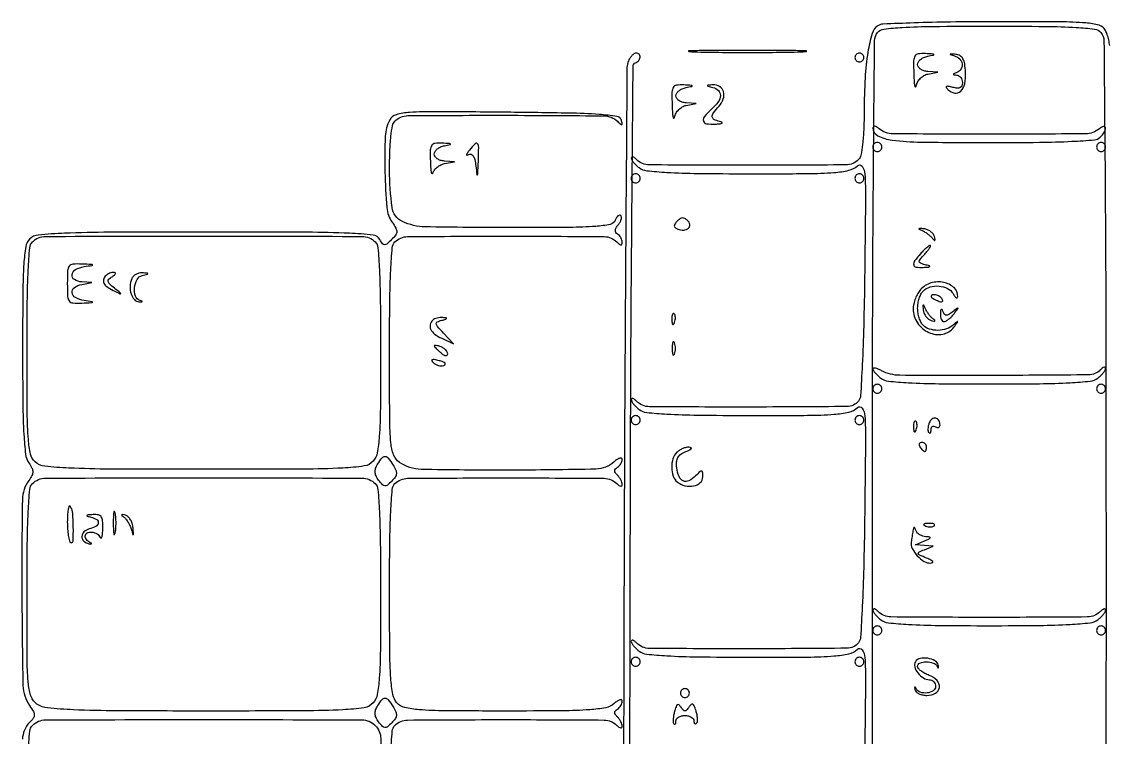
# Model space of a CAD drawing. Extents: x 0 to 512, y 0 to 435.
# Drawn here: x -0.2 to 242.8, y 275.1 to 435 of the extents above; entities that cross this region are included whole.
import ezdxf

# ---------------------------------------------------------------- set-up
doc = ezdxf.new("R2010")
doc.units = 0

msp = doc.modelspace()

# ---------------------------------------------------------------- linework, layer by layer
for points in [[(135.505382, 170.701454, 0.000292), (135.711211, 274.48707, -0.000415), (135.863624, 342.853041, -0.0013), (136.12379, 388.819831, -0.00011), (136.431386, 425.092012, -0.320423), (136.961211, 425.820404, 0.139854), (137.670356, 426.305198, 0.157906), (137.975377, 427.06885, 0.207066), (137.742682, 427.723384, 0.208145), (137.106989, 428, 0.149009), (136.706564, 427.877957, 0.051094), (136.235222, 427.485937, 0.045339), (135.773249, 426.919657, 0.038813), (135.393288, 426.25, 0.108193), (135.055062, 424.758282, 0.000066), (134.733893, 380.685713, 0.000832), (134.46419, 331.579161, 0.000507), (134.300995, 273.59498, -0.000224), (134.095238, 182.076971, -0.002503)], [(242.924578, 429.667761, 0.022994), (242.695915, 430.93565, 0.023271), (242.361943, 432.137952, 0.043506), (241.964816, 433.065741, 0.204398), (240.563766, 434.189839, 0.049306), (237.569343, 434.717376, 0.017682), (231.809692, 434.950724, 0.001441), (216.714816, 434.984687, 0.003324), (207.335762, 434.916399, 0.005099), (199.213012, 434.720387, 0.001912), (192.250385, 434.454643, 0.131441), (191.137991, 434.106445, 0.182318), (189.819795, 432.355725, 0.03115), (188.884011, 428.218255, 0.026502), (188.263977, 422.454384, 0.012403), (188.043551, 414.95, -0.009146), (187.949371, 410.829437, -0.018508), (187.696041, 407.594698, -0.019011), (187.324312, 405.187023, -0.149652), (186.8, 404.2, -0.196793), (183.962929, 403.011267, -0.002039), (162, 402.921686, -0.002039), (140.037071, 403.011267, -0.196793), (137.2, 404.2, 0.033322), (136.738359, 404.603894, 0.090374), (136.3525, 404.800821, 0.222394), (136.110257, 404.765195, 0.251912), (136, 404.560243, 0.136068), (136.113892, 404.14948, 0.034543), (136.514062, 403.576935, 0.032636), (137.080167, 402.962297, 0.027989), (137.75, 402.392046, 0.136129), (139.458704, 401.712121, 0.013057), (143.96473, 401.341777, 0.010921), (150.816587, 401.108376, 0.0027), (162.061439, 401.031803, 0.001897), (175.390162, 401.063571, 0.016538), (181.30465, 401.295827, 0.037876), (184.650273, 401.794754, 0.132383), (186.561439, 402.806767, -0.459808), (187.603829, 402.689806, -0.133989), (188.204351, 400.940618, -0.018411), (188.351078, 395.606015, -0.000913), (188.155456, 378.056767, -0.002981), (187.946446, 367.019924, -0.006105), (187.62537, 358.371167, -0.00274), (187.244337, 351.424605, -0.158284), (186.783011, 350.25, -0.22197), (184.21085, 349.021003, -0.001968), (162.107078, 348.91172, -0.002135), (140.105941, 348.983479, -0.196956), (137.2, 350.2, 0.033322), (136.738359, 350.603894, 0.090374), (136.3525, 350.800821, 0.222394), (136.110257, 350.765195, 0.251912), (136, 350.560243, 0.136068), (136.113892, 350.14948, 0.034543), (136.514062, 349.576935, 0.032636), (137.080167, 348.962297, 0.027989), (137.75, 348.392046, 0.136129), (139.458704, 347.712121, 0.013057), (143.96473, 347.341777, 0.010921), (150.816587, 347.108376, 0.0027), (162.061439, 347.031803, 0.001897), (175.390162, 347.063571, 0.016538), (181.30465, 347.295827, 0.037876), (184.650273, 347.794754, 0.132383), (186.561439, 348.806767, -0.459808), (187.603829, 348.689806, -0.133989), (188.204351, 346.940618, -0.018411), (188.351078, 341.606015, -0.000913), (188.155456, 324.056767, -0.002981), (187.946446, 313.019924, -0.006105), (187.62537, 304.371167, -0.00274), (187.244337, 297.424605, -0.158284), (186.783011, 296.25, -0.22197), (184.21085, 295.021003, -0.001968), (162.107078, 294.91172, -0.002135), (140.105941, 294.983479, -0.196956), (137.2, 296.2, 0.033322), (136.738359, 296.603894, 0.090374), (136.3525, 296.800821, 0.222394), (136.110257, 296.765195, 0.251912), (136, 296.560243, 0.136068), (136.113892, 296.14948, 0.034543), (136.514062, 295.576935, 0.032636), (137.080167, 294.962297, 0.027989), (137.75, 294.392046, 0.136129), (139.458704, 293.712121, 0.013057), (143.96473, 293.341777, 0.010921), (150.816587, 293.108376, 0.0027), (162.061439, 293.031803, 0.001897), (175.390162, 293.063571, 0.016538), (181.30465, 293.295827, 0.037876), (184.650273, 293.794754, 0.132383), (186.561439, 294.806767, -0.459808), (187.603829, 294.689806, -0.133989), (188.204351, 292.940618, -0.018411), (188.351078, 287.606015, -0.000913), (188.155456, 270.056767, -0.002981)], [(189.892942, 233.840465, 0.000412), (189.914326, 288.80864, -0.00037), (189.93605, 359.991197, -0.001711), (190.119996, 401.160107, -0.00039), (190.37634, 430.722993, -0.172499), (191.048667, 432.55864, -0.190092), (192.473648, 433.341501, -0.017243), (196.592112, 433.722242, -0.012275), (203.322776, 433.945466, -0.002151), (216, 434, -0.002151), (228.677224, 433.945466, -0.012275), (235.407888, 433.722242, -0.017243), (239.526352, 433.341501, -0.190092), (240.951333, 432.55864, -0.172499), (241.62366, 430.722993, -0.00039), (241.880004, 401.160107, -0.001711), (242.06395, 359.991197, -0.00037), (242.085674, 288.80864, 0.000412), (242.107058, 233.840465, 0.000647)], [(82.275814, 271.533461, -0.008061), (82.600204, 276.503642, -0.177866), (83.2, 277.8, -0.196793), (86.037071, 278.988733, -0.002039), (108, 279.078314, -0.002039), (129.962929, 278.988733, -0.196793), (132.8, 277.8, 0.039343), (133.265056, 277.40289, 0.116259), (133.65, 277.241667, 0.255088), (133.894442, 277.326591, 0.186338), (134, 277.6, 0.082873), (133.923095, 278.060808, 0.037385), (133.680655, 278.625595, 0.035686), (133.328893, 279.197345, 0.040649), (132.912868, 279.687132, -0.047458), (132.463023, 280.231562, -0.150038), (132.325735, 280.678773, -0.181024), (132.473233, 281.072821, -0.075363), (132.912868, 281.446149, 0.064741), (133.328726, 281.784421, 0.051867), (133.680655, 282.242609, 0.053427), (133.92003, 282.745084, 0.084659), (134, 283.214005, 0.290828), (133.833857, 283.475483, 0.185944), (133.462807, 283.501881, 0.078497), (132.874309, 283.215178, 0.031399), (132.171259, 282.654988, -0.138741), (130.332928, 281.744552, -0.029069), (126.733985, 281.28868, -0.014877), (120.563659, 281.053325, -0.002093), (107.826247, 281, -0.001824), (94.387594, 281.049033, -0.017056), (88.603082, 281.28868, -0.040504), (85.393981, 281.794975, -0.15057), (83.654988, 282.828741, -0.139599), (82.742537, 284.678964, -0.028537), (82.287914, 288.335592, -0.014622), (82.053031, 294.614276, -0.002037), (82, 307.628741, -0.002801), (82.061008, 318.517779, -0.0096), (82.27612, 325.590441, -0.00819), (82.601021, 330.50722, -0.177591), (83.2, 331.8, -0.196793), (86.037071, 332.988733, -0.002039), (108, 333.078314, -0.002039), (129.962929, 332.988733, -0.196793), (132.8, 331.8, 0.039343), (133.265056, 331.40289, 0.116259), (133.65, 331.241667, 0.255088), (133.894442, 331.326591, 0.186338), (134, 331.6, 0.082873), (133.923095, 332.060808, 0.037385), (133.680655, 332.625595, 0.035686), (133.328893, 333.197345, 0.040649), (132.912868, 333.687132, -0.047458), (132.463023, 334.231562, -0.150038), (132.325735, 334.678773, -0.181024), (132.473233, 335.072821, -0.075363), (132.912868, 335.446149, 0.064741), (133.328726, 335.784421, 0.051867), (133.680655, 336.242609, 0.053427), (133.92003, 336.745084, 0.084659), (134, 337.214005, 0.290828), (133.833857, 337.475483, 0.185944), (133.462807, 337.501881, 0.078497), (132.874309, 337.215178, 0.031399), (132.171259, 336.654988, -0.180474), (128.103693, 335.037607, -0.004827), (108.481077, 334.807945, -0.005483), (89.050226, 334.981203, -0.148868), (84.222506, 336.556704, -0.149943), (82.918706, 338.229312, -0.068876), (82.290648, 340.949473, -0.020971), (82.041744, 346.192046, -0.001376), (82, 361.356704, -0.002761), (82.060889, 372.38312, -0.009503), (82.275814, 379.533461, -0.008061), (82.600204, 384.503642, -0.177866), (83.2, 385.8, -0.196793), (86.037071, 386.988733, -0.002039), (108, 387.078314, -0.002039), (129.962929, 386.988733, -0.196793), (132.8, 385.8, 0.022804), (133.376797, 385.273546, 0.162677), (133.724138, 385.138158, 0.342479), (133.930726, 385.282785, 0.075167), (134, 385.740983, 0.079351), (133.922632, 386.225421, 0.053401), (133.691986, 386.737165, 0.052601), (133.352575, 387.197584, 0.069328), (132.951442, 387.530011, -0.113122), (132.567725, 387.908743, -0.160084), (132.450245, 388.370421, -0.113862), (132.621153, 388.932773, -0.042758), (133.093942, 389.613194, 0.044511), (133.504196, 390.208046, 0.060867), (133.753308, 390.80858, 0.076539), (133.81491, 391.324456, 0.190109), (133.666039, 391.667294, 0.231374), (133.379208, 391.76575, 0.141566), (133.04368, 391.621767, 0.085347), (132.702893, 391.228396, 0.044331), (132.41655, 390.643128, -0.256815), (131.313298, 389.710805, -0.032126), (128.096353, 389.275073, -0.015779), (122.250211, 389.047867, -0.001822), (109.115517, 389, -0.004306), (89.981742, 389.164776, -0.106785), (84.871113, 390.361326, -0.252741), (82.577628, 393.487602, -0.034469), (82, 401.856704, -0.008768), (82.074425, 406.100274, -0.018539), (82.311581, 409.381727, -0.019418), (82.672516, 411.801808, -0.150756), (83.2, 412.8, -0.196949), (86.099601, 414.013913, -0.002141), (108.021779, 414.085745, -0.002206), (129.904409, 413.967178, -0.188809), (132.925, 412.75, 0.010318), (133.644611, 412.098656, 0.254195), (133.898158, 412.042713, 0.399523), (134.002268, 412.220433, 0.016495), (133.792167, 413, 0.290335), (132.799401, 413.852314, 0.018832), (128.844871, 414.275587, 0.012769), (122.091102, 414.569102, 0.001816), (108.211491, 414.767078, 0.001322), (92.353678, 414.893716, 0.017406), (86.489222, 414.720852, 0.050518), (83.467792, 414.21704, 0.206154), (82.044324, 413.082819, 0.113264), (81.041983, 409.401455, 0.015734), (80.9719, 401.43642, 0.014761), (81.388086, 393.468643, 0.133104), (82.562769, 390.213847, -0.023162), (83.414109, 388.870004, -0.137442), (83.614026, 388.071112, -0.157443), (83.355612, 387.341253, -0.033209), (82.453593, 386.310736, -0.016293), (81.412655, 385.335514, -0.182886), (80.891016, 385.140085, -0.239879), (80.448879, 385.367003, -0.028897), (79.841134, 386.319395, 0.242228), (78.322262, 387.326035, 0.016682), (73.025592, 387.732701, 0.009832), (63.584452, 387.955572, 0.000985), (41.021738, 388, 0.001124), (19.427156, 387.951467, 0.00883), (9.3983, 387.729257, 0.013195), (3.510109, 387.338883, 0.174955), (1.571429, 386.428571, 0.157638), (0.709204, 384.742433, 0.024168), (0.283858, 380.949127, 0.013756), (0.05352, 374.522595, 0.002079), (0, 361.651078, 0.002495), (0.05953, 349.721015, 0.011378), (0.286617, 342.786418, 0.015625), (0.672025, 338.354282, 0.123884), (1.400087, 336.446109, -0.033417), (2.098099, 335.292668, -0.119918), (2.300173, 334.462235, -0.122712), (2.095962, 333.642687, -0.035757), (1.400087, 332.532473, 0.155833), (-0.05336, 328.17854, 0.004061), (-0.154796, 307.432678, 0.004195), (0.08574, 286.738826, 0.148835), (1.562769, 282.213847, -0.021834), (2.414415, 280.877384, -0.131676), (2.625538, 280.089606, -0.160639), (2.392404, 279.382685, -0.037088), (1.562769, 278.419912, 0.194858), (-0.020255, 274.680982, 0.003903)]]:
    msp.add_lwpolyline(points, format="xyb")
for points in [[(150.25, 428.253232, 0.004245), (155.598995, 428.154493, 0.002492), (162, 428.122592, 0.002492), (168.401005, 428.154493, 0.004245), (173.75, 428.253232, 0.027484), (175.151289, 428.368256, 0.921279), (175.145313, 428.476903, 0.005617), (170.42691, 428.551054, 0.00112), (162, 428.569935, 0.00112), (153.57309, 428.551054, 0.005617), (148.854687, 428.476903, 0.921279), (148.848711, 428.368256, 0.027484)], [(186, 427, 0.099038), (186.076342, 426.618362, 0.097945), (186.29375, 426.29375, 0.097945), (186.618362, 426.076342, 0.099038), (187, 426, 0.099038), (187.381638, 426.076342, 0.097945), (187.70625, 426.29375, 0.097945), (187.923658, 426.618362, 0.099038), (188, 427, 0.099038), (187.923658, 427.381638, 0.097945), (187.70625, 427.70625, 0.097945), (187.381638, 427.923658, 0.099038), (187, 428, 0.099038), (186.618362, 427.923658, 0.097945), (186.29375, 427.70625, 0.097945), (186.076342, 427.381638, 0.099038)], [(199.136182, 423.25, 0.008876), (199.215341, 421.545676, 0.037925), (199.357296, 420.538187, 0.4941), (199.526507, 420.459109, 0.228399), (199.697675, 420.688507, -0.079048), (200.023972, 421.583199, -0.069592), (200.622985, 422.377015, -0.069592), (201.416801, 422.976028, -0.079048), (202.311493, 423.302325), (204.5, 423.727636), (202.25, 423.863818, -0.06105), (201.389669, 424.022506, -0.076116), (200.660937, 424.380191, -0.091222), (200.171693, 424.874123, -0.1508), (200, 425.430449, -0.142551), (200.168558, 426.009654, -0.078312), (200.660937, 426.568006, -0.067395), (201.389611, 427.022023, -0.058152), (202.25, 427.294267, 0.00362), (203.568679, 427.558172, 0.574721), (203.607621, 427.674595, 0.200802), (203.401331, 427.775265, 0.002047), (201.75, 427.863818, 0.043627), (200.114954, 427.802117, 0.236898), (199.399807, 427.323143, 0.126774), (199.109762, 426.246859, 0.009924)], [(208.25, 427.369258, -0.127169), (209.404661, 426.677649, -0.162427), (209.947688, 425.570823, -0.179231), (209.694256, 424.440819, -0.154192), (208.75, 423.662281, 0.009076), (208.090194, 423.382013, 0.295955), (208, 423.242982, 0.382689), (208.096611, 423.135242, 0.011437), (208.75, 423.078947, -0.12513), (209.22695, 422.925094, -0.093906), (209.632812, 422.548305, -0.084174), (209.905951, 422.006998, -0.07498), (210, 421.383369, -0.089569), (209.872075, 420.674986, -0.191242), (209.505144, 420.269271, -0.138658), (208.859399, 420.150381, -0.040595), (207.85595, 420.327419, 0.014405), (206.856441, 420.558255, 0.163596), (206.459667, 420.507932, 0.456411), (206.399219, 420.284286, 0.048294), (206.788732, 419.811268, 0.155419), (208.275937, 419.042623, 0.241722), (209.623492, 419.467882, 0.148826), (210.525608, 421.137871, 0.063906), (210.710152, 423.690824, 0.023173), (210.514118, 425.609571, 0.089684), (210.131375, 426.737873, 0.143187), (209.487171, 427.375704, 0.09877), (208.5, 427.680082, 0.00207), (207.406136, 427.787675, 0.251972), (207.281331, 427.734943, 0.530264), (207.30642, 427.653193, 0.002805)], [(145.136182, 416.25, 0.008876), (145.215341, 414.545676, 0.037925), (145.357296, 413.538187, 0.4941), (145.526507, 413.459109, 0.228399), (145.697675, 413.688507, -0.079048), (146.023972, 414.583199, -0.069592), (146.622985, 415.377015, -0.069592), (147.416801, 415.976028, -0.079048), (148.311493, 416.302325), (150.5, 416.727636), (148.25, 416.863818, -0.06105), (147.389669, 417.022506, -0.076116), (146.660937, 417.380191, -0.091222), (146.171693, 417.874123, -0.1508), (146, 418.430449, -0.142551), (146.168558, 419.009654, -0.078312), (146.660937, 419.568006, -0.067395), (147.389611, 420.022023, -0.058152), (148.25, 420.294267, 0.00362), (149.568679, 420.558172, 0.574721), (149.607621, 420.674595, 0.200802), (149.401331, 420.775265, 0.002047), (147.75, 420.863818, 0.043627), (146.114954, 420.802117, 0.236898), (145.399807, 420.323143, 0.126774), (145.109762, 419.246859, 0.009924)], [(154.25, 420.310674, -0.129759), (155.489451, 419.611363, -0.216007), (155.919178, 418.515005, -0.14337), (155.421696, 417.093834, -0.053479), (154, 415.5, 0.030683), (152.383106, 413.845439, 0.236952), (152.126044, 412.826881, 0.313216), (152.793682, 412.210355, 0.045206), (154.75, 412.116001, 0.010989), (155.849555, 412.186617, 0.109045), (156.28821, 412.323916, 0.602595), (156.282394, 412.492773, 0.049066), (155.75, 412.689326, -0.052921), (154.487505, 413.166486, -0.273087), (154.100168, 413.770091, -0.173105), (154.369002, 414.622636, -0.021826), (155.621281, 416.134014, 0.102193), (156.570382, 417.746891, 0.15194), (156.613694, 419.372768, 0.186772), (155.756999, 420.513296, 0.156844), (154.281385, 420.883999, 0.002269), (153.107901, 420.802233, 0.376975), (153.024595, 420.717293, 0.354061), (153.096789, 420.617417, 0.00218)], [(190, 411.322445, 0.282625), (191.102575, 409.527657, 0.085692), (194.29052, 408.54827, 0.028716), (200.811445, 408.093146, 0.003066), (216, 408, 0.00271), (227.206569, 408.060737, 0.009378), (234.458757, 408.275424, 0.007896), (239.499041, 408.599152, 0.178219), (240.8, 409.2, 0.051755), (241.743454, 410.36197, 0.173112), (241.969256, 411.302014, 0.472869), (241.531724, 411.588852, 0.097708), (240.597775, 411.081146, -0.172764), (237.504555, 409.950023, -0.002127), (215.997636, 409.860364, -0.002127), (194.490986, 409.953688, -0.17272), (191.397196, 411.08532, 0.037693), (190.860294, 411.466494, 0.093751), (190.410426, 411.633298, 0.201551), (190.12446, 411.566443, 0.240313)], [(91.116001, 403.75, 0.010333), (91.18958, 402.216765, 0.036809), (91.328787, 401.244436, 0.30111), (91.501324, 401.077112, 0.393036), (91.677483, 401.188506, -0.099187), (92.009519, 401.866021, -0.060353), (92.63498, 402.505948, -0.057112), (93.441416, 403.013985, -0.064119), (94.311481, 403.302324), (96.5, 403.727636), (94.25, 403.863818, -0.06105), (93.389669, 404.022506, -0.076116), (92.660938, 404.380191, -0.091222), (92.171693, 404.874123, -0.1508), (92, 405.430449, -0.142551), (92.168558, 406.009654, -0.078312), (92.660938, 406.568006, -0.067395), (93.389611, 407.022023, -0.058152), (94.25, 407.294267, 0.00362), (95.568679, 407.558172, 0.574721), (95.607621, 407.674595, 0.200802), (95.401331, 407.775265, 0.002047), (93.75, 407.863818, 0.040531), (92.131651, 407.812761, 0.225911), (91.414234, 407.366049, 0.137521), (91.1102, 406.369746, 0.012537)], [(99.872445, 406.308042, 0.015662), (99.381129, 405.661996, 0.107989), (99.225498, 405.29768, 0.537059), (99.336476, 405.189277, 0.082249), (99.685226, 405.327026, -0.211171), (100.222002, 405.393969, -0.182622), (100.675996, 405.046387, -0.083902), (101.028918, 404.184641, -0.024532), (101.275189, 402.768984, 0.002462), (101.526605, 400.817199, 0.716251), (101.637772, 400.795281, 0.120647), (101.735553, 401.132492, 0.001115), (101.839963, 403.75, 0.006154), (101.920601, 406.932924, 0.168741), (101.659898, 407.716179, 0.457291), (101.148387, 407.745547, 0.022213)], [(190, 407, 0.099038), (190.076342, 406.618362, 0.097945), (190.29375, 406.29375, 0.097945), (190.618362, 406.076342, 0.099038), (191, 406, 0.099038), (191.381638, 406.076342, 0.097945), (191.70625, 406.29375, 0.097945), (191.923658, 406.618362, 0.099038), (192, 407, 0.099038), (191.923658, 407.381638, 0.097945), (191.70625, 407.70625, 0.097945), (191.381638, 407.923658, 0.099038), (191, 408, 0.099038), (190.618362, 407.923658, 0.097945), (190.29375, 407.70625, 0.097945), (190.076342, 407.381638, 0.099038)], [(240, 407, 0.099038), (240.076342, 406.618362, 0.097945), (240.29375, 406.29375, 0.097945), (240.618362, 406.076342, 0.099038), (241, 406, 0.099038), (241.381638, 406.076342, 0.097945), (241.70625, 406.29375, 0.097945), (241.923658, 406.618362, 0.099038), (242, 407, 0.099038), (241.923658, 407.381638, 0.097945), (241.70625, 407.70625, 0.097945), (241.381638, 407.923658, 0.099038), (241, 408, 0.099038), (240.618362, 407.923658, 0.097945), (240.29375, 407.70625, 0.097945), (240.076342, 407.381638, 0.099038)], [(136, 400, 0.099038), (136.076342, 399.618362, 0.097945), (136.29375, 399.29375, 0.097945), (136.618362, 399.076342, 0.099038), (137, 399, 0.099038), (137.381638, 399.076342, 0.097945), (137.70625, 399.29375, 0.097945), (137.923658, 399.618362, 0.099038), (138, 400, 0.099038), (137.923658, 400.381638, 0.097945), (137.70625, 400.70625, 0.097945), (137.381638, 400.923658, 0.099038), (137, 401, 0.099038), (136.618362, 400.923658, 0.097945), (136.29375, 400.70625, 0.097945), (136.076342, 400.381638, 0.099038)], [(186, 400, 0.099038), (186.076342, 399.618362, 0.097945), (186.29375, 399.29375, 0.097945), (186.618362, 399.076342, 0.099038), (187, 399, 0.099038), (187.381638, 399.076342, 0.097945), (187.70625, 399.29375, 0.097945), (187.923658, 399.618362, 0.099038), (188, 400, 0.099038), (187.923658, 400.381638, 0.097945), (187.70625, 400.70625, 0.097945), (187.381638, 400.923658, 0.099038), (187, 401, 0.099038), (186.618362, 400.923658, 0.097945), (186.29375, 400.70625, 0.097945), (186.076342, 400.381638, 0.099038)], [(146.257412, 390.430476, 0.035573), (145.736571, 389.78672, 0.172202), (145.613925, 389.340214, 0.224194), (145.812452, 388.988674, 0.062383), (146.385231, 388.682415, 0.09948), (147.72863, 388.454437, 0.171778), (148.773317, 388.860166, 0.256629), (149.080225, 389.681256, 0.171284), (148.6022, 390.590582, 0.064642), (147.988483, 391.027263, 0.140284), (147.427588, 391.14715, 0.133075), (146.868279, 390.953839, 0.055574)], [(201, 388.332422, -0.035522), (201.634774, 388.010018, -0.024796), (202.302051, 387.562711, -0.025114), (202.901948, 387.067248, -0.046559), (203.326131, 386.600056, 0.023327), (203.674725, 386.17836, 0.422126), (203.832603, 386.17291, 0.258208), (203.894067, 386.370863, 0.015469), (203.743265, 387, 0.101374), (203.444377, 387.590957, 0.065182), (202.891252, 388.127632, 0.06169), (202.180637, 388.531587, 0.068372), (201.417134, 388.732366, 0.006534), (200.509648, 388.830343, 0.218072), (200.308194, 388.760225, 0.524627), (200.3286, 388.63368, 0.011419)], [(78.8, 385.8, -0.177591), (79.398979, 384.50722, -0.00819), (79.72388, 379.590441, -0.0096), (79.938992, 372.517779, -0.002801), (80, 361.628741, -0.002037), (79.946969, 348.614276, -0.014622), (79.712086, 342.335592, -0.028537), (79.257463, 338.678964, -0.139599), (78.345012, 336.828741, -0.173709), (76.316243, 335.743368, -0.024694), (71.538265, 335.274182, -0.011135), (62.76138, 335.04384, -0.000992), (40.673753, 335, -0.00114), (19.698929, 335.047837, -0.009786), (10.321326, 335.274182, -0.017384), (4.94988, 335.696533, -0.15685), (2.828741, 336.654988, -0.152054), (1.792095, 338.410398, -0.039529), (1.287629, 341.689985, -0.016646), (1.048649, 347.614141, -0.001757), (1, 361.454988, -0.002775), (1.060932, 372.431769, -0.009538), (1.275924, 379.554046, -0.008107), (1.600497, 384.504928, -0.177768), (2.2, 385.8, -0.198026), (5.157763, 387.031057, -0.000852), (40.5, 387.091305, -0.000852), (75.842237, 387.031057, -0.198026)], [(200.654988, 383.171259, 0.02316), (199.312868, 381.542632, 0.21191), (199.11265, 380.669045, 0.324222), (199.641932, 380.174584, 0.043991), (201.25, 380.116001, 0.004213), (202.487435, 380.190257, 0.222831), (202.689999, 380.302729, 0.518622), (202.64342, 380.438084, 0.007388), (201.674524, 380.703861, -0.026644), (200.607594, 381.04119, -0.301537), (200.360716, 381.382963, -0.185163), (200.526462, 381.872687, -0.01076), (201.579512, 383.087859, 0.013536), (202.208647, 383.822049, 0.027414), (202.654777, 384.438309, 0.03862), (202.890737, 384.87584, 0.542474), (202.809975, 385, 0.161194), (202.530141, 384.907379, 0.016104), (201.970698, 384.462807, 0.01894), (201.325339, 383.871687, 0.01395)], [(10, 376.5, 0.011351), (10.065832, 373.60045, 0.150174), (10.422232, 372.604094, 0.219545), (11.225107, 372.168684, 0.027697), (13.25, 372.149832, 0.000897), (15.414657, 372.253519, 0.202175), (15.594183, 372.339937, 0.591928), (15.55929, 372.436806, 0.001448), (13.75, 372.716254, -0.08582), (11.854488, 373.347701, -0.239204), (11.075909, 374.465419, -0.284072), (11.571829, 375.591863, -0.103426), (13.25, 376.294267), (15.5, 376.727636), (13.25, 376.863818, -0.118671), (11.580679, 377.37415, -0.304697), (11.061587, 378.458847, -0.231206), (11.86176, 379.629462, -0.091864), (13.75, 380.283746, 0.001448), (15.55929, 380.563194, 0.591928), (15.594183, 380.660063, 0.202175), (15.414657, 380.746481, 0.000897), (13.25, 380.850168, 0.027697), (11.225107, 380.831316, 0.219545), (10.422232, 380.395906, 0.150174), (10.065832, 379.39955, 0.011351)], [(18.666667, 378.333333, 0.110312), (18.11078, 377.457737, 0.199345), (18.150548, 376.622996, 0.130796), (18.839537, 375.807076, 0.039565), (20.25, 374.980018, 0.000859), (21.831366, 374.217039, 0.408328), (21.929627, 374.250423, 0.354084), (21.905767, 374.36092, 0.000805), (20.504871, 375.484319, -0.019502), (19.440493, 376.4053, -0.15731), (19.130928, 376.963383, -0.252325), (19.281788, 377.451152, -0.05324), (20.004871, 378.024172, 0.030586), (20.512523, 378.39036, 0.120508), (20.742577, 378.696219, 0.348939), (20.688744, 378.893461, 0.155937), (20.416667, 378.984687, 0.053488), (19.952985, 378.941562, 0.039195), (19.455729, 378.799669, 0.039908), (19.000766, 378.58765, 0.067486)], [(24.384042, 377.558413, 0.081702), (24.033894, 375.86045, 0.086913), (24.259105, 374.177981, 0.106208), (24.973109, 372.925374, 0.194606), (26.011484, 372.415192, 0.010809), (26.58505, 372.38611, 0.241247), (26.730861, 372.45554, 0.493409), (26.703203, 372.557952, 0.016609), (26.25, 372.727033, -0.23134), (25.252986, 373.71049, -0.107125), (25.021969, 375.562056, -0.10311), (25.578843, 377.395986, -0.206588), (26.75, 378.310674, 0.00218), (27.903211, 378.617417, 0.354061), (27.975405, 378.717293, 0.376975), (27.892099, 378.802233, 0.002269), (26.718615, 378.883999, 0.076644), (25.996305, 378.820298, 0.068974), (25.298013, 378.542459, 0.07202), (24.729024, 378.100678, 0.100434)], [(200.654988, 375.171259, 0.056732), (200.02105, 374.287436, 0.036254), (199.486153, 373.140556, 0.036169), (199.1208, 371.923444, 0.054884), (199, 370.826247, 0.149634), (199.951105, 367.719306, 0.139566), (202.500478, 365.574928, 0.153898), (205.603063, 365.211554, 0.185643), (208.079327, 366.75, 0.00151), (208.872215, 367.804434, 0.201569), (208.910203, 367.957069, 0.591085), (208.833979, 367.984827, 0.002446), (208.001772, 367.25, -0.103341), (206.459344, 366.362197, -0.077398), (204.51952, 366.04549, -0.079256), (202.621432, 366.33397, -0.119663), (201.2, 367.2, -0.082665), (200.739331, 367.844671, -0.03742), (200.3525, 368.81125, -0.035729), (200.088514, 369.916514, -0.040779), (200, 371, -0.040779), (200.088514, 372.083486, -0.035729), (200.3525, 373.18875, -0.03742), (200.739331, 374.155329, -0.082665), (201.2, 374.8, -0.125062), (202.76874, 375.73304, -0.092613), (204.784315, 375.94145, -0.095697), (206.68167, 375.411276, -0.146048), (207.919901, 374.25, 0.02502), (208.315427, 373.642917, 0.089031), (208.648701, 373.3225, 0.323085), (208.858245, 373.330227, 0.223616), (208.969591, 373.55, 0.213538), (208.128425, 375.585902, 0.142365), (205.849953, 376.758819, 0.119985), (202.974042, 376.625699, 0.138411)], [(203, 373.606989, 0.2252), (203.088769, 373.419896, 0.029412), (203.455882, 373.154486, 0.029555), (203.957462, 372.875192, 0.020646), (204.551938, 372.618443, 0.036408), (205.131719, 372.443138, 0.155351), (205.487528, 372.474315, 0.32948), (205.606889, 372.674071, 0.1144), (205.492921, 373.011454, 0.115814), (204.901891, 373.603931, 0.080554), (204.026239, 373.969265, 0.115534), (203.291154, 373.972535, 0.349578)], [(145.078947, 368.416667, 0.018894), (145.137993, 367.670344, 0.168741), (145.279315, 367.37858, 0.470617), (145.461564, 367.395823, 0.054073), (145.683114, 367.8125, 0.051402), (145.839148, 368.359369, 0.05415), (145.876576, 368.916927, 0.060344), (145.797407, 369.402231, 0.126455), (145.604167, 369.729167, 0.296942), (145.385309, 369.77538, 0.208169), (145.200665, 369.592839, 0.077125), (145.089945, 369.112848, 0.028489)], [(201.267634, 370.582866, 0.068372), (201.468413, 369.819363, 0.06169), (201.872368, 369.108748, 0.065182), (202.409043, 368.555623, 0.101374), (203, 368.256735, 0.015469), (203.629137, 368.105933, 0.258208), (203.82709, 368.167397, 0.422126), (203.82164, 368.325275, 0.023327), (203.399944, 368.673869, -0.046559), (202.932752, 369.098052, -0.025114), (202.437289, 369.697949, -0.024796), (201.989982, 370.365226, -0.035522), (201.667578, 371, 0.011419), (201.36632, 371.6714, 0.524627), (201.239775, 371.691806, 0.218072), (201.169657, 371.490352, 0.006534)], [(205.078947, 369.75, 0.048222), (205.11333, 369.080202, 0.070231), (205.280973, 368.514063, 0.092863), (205.548698, 368.133698, 0.195507), (205.877555, 368, 0.131383), (206.306197, 368.114611, 0.03464), (206.900484, 368.514063, 0.032698), (207.537669, 369.080191, 0.028493), (208.127555, 369.75, 0.001638), (208.993545, 370.861704, 0.311385), (209.001035, 370.998307, 0.44579), (208.892285, 371.018449, 0.001961), (207.847246, 370.208262, -0.023476), (206.952176, 369.574039, -0.143348), (206.414052, 369.416524, -0.231916), (206.018946, 369.610204, -0.06953), (205.676193, 370.208262, 0.038431), (205.447988, 370.670723, 0.449589), (205.272795, 370.704516, 0.202836), (205.13655, 370.464379, 0.01769)], [(91.666667, 368.333333, 0.134622), (91.083155, 367.308902, 0.178549), (91.192816, 366.250557, 0.121409), (92.062276, 365.214639, 0.049098), (93.662164, 364.271238), (96.308725, 363.042475), (94.065085, 365.43072, -0.008909), (92.710904, 366.924649, -0.145573), (92.432527, 367.532541, -0.333457), (92.657316, 367.940707, -0.042823), (93.660723, 368.293481, 0.006494), (94.584153, 368.544553, 0.2245), (94.749202, 368.689352, 0.501821), (94.679741, 368.810325, 0.011559), (93.916667, 368.883999, 0.040297), (93.261577, 368.879139, 0.038032), (92.602604, 368.770091, 0.0404), (92.034112, 368.581208, 0.096261)], [(92, 362.59106, 0.176553), (92.071145, 362.395857, 0.014236), (92.440625, 361.980891, 0.017822), (92.925401, 361.50208, 0.012711), (93.5, 361, 0.035237), (94.096566, 360.57205, 0.100348), (94.574222, 360.396714, 0.22275), (94.871103, 360.484197, 0.214681), (95, 360.770566, 0.125677), (94.88993, 361.201557, 0.064053), (94.559375, 361.656816, 0.05745), (94.073663, 362.065988, 0.054778), (93.5, 362.361626, 0.019009), (92.924595, 362.557685, 0.034664), (92.440625, 362.666459, 0.044074), (92.095087, 362.688496, 0.407084)], [(145.157895, 362, 0.017491), (145.189089, 361.10856, 0.078554), (145.306058, 360.601562, 0.447206), (145.474999, 360.540618, 0.174857), (145.662281, 360.75, 0.057986), (145.818615, 361.320008, 0.037979), (145.87034, 362, 0.037979), (145.818615, 362.679992, 0.057986), (145.662281, 363.25, 0.174857), (145.474999, 363.459382, 0.447206), (145.306058, 363.398438, 0.078554), (145.189089, 362.89144, 0.017491)], [(91.76845, 358.83155, 0.0741), (92.270088, 358.460029, 0.058506), (92.899953, 358.2138, 0.059552), (93.556574, 358.1234, 0.085105), (94.13671, 358.212237, 0.170804), (94.424773, 358.435848, 0.353106), (94.396366, 358.701526, 0.106885), (93.940026, 358.995597, 0.02593), (93.080159, 359.268787, 0.013933), (91.995419, 359.520386, 0.131195), (91.522275, 359.491559, 0.470166), (91.436586, 359.27067, 0.069225)], [(190, 357.395426, 0.152012), (190.106671, 357.05267, 0.028649), (190.514062, 356.52852, 0.028272), (191.079997, 355.950139, 0.022614), (191.75, 355.392046, 0.136237), (193.458942, 354.712449, 0.013242), (197.939233, 354.347812, 0.010987), (204.764827, 354.124169, 0.002695), (216, 354.063607, 0.002695), (227.235173, 354.124169, 0.010987), (234.060767, 354.347812, 0.013242), (238.541058, 354.712449, 0.136237), (240.25, 355.392046, 0.027989), (240.919833, 355.962297, 0.032636), (241.485938, 356.576935, 0.034543), (241.886108, 357.14948, 0.136068), (242, 357.560243, 0.251912), (241.889743, 357.765195, 0.222394), (241.6475, 357.800821, 0.090374), (241.261641, 357.603894, 0.033322), (240.8, 357.2, -0.196161), (238.201442, 356.107483, -0.001805), (216.862451, 355.958485, -0.0026), (196.015168, 355.99658, -0.121688), (191.934259, 357.035184, 0.025799), (191.191962, 357.38447, 0.051066), (190.568188, 357.568018, 0.087131), (190.150108, 357.57233, 0.367094)], [(190, 353, 0.099038), (190.076342, 352.618362, 0.097945), (190.29375, 352.29375, 0.097945), (190.618362, 352.076342, 0.099038), (191, 352, 0.099038), (191.381638, 352.076342, 0.097945), (191.70625, 352.29375, 0.097945), (191.923658, 352.618362, 0.099038), (192, 353, 0.099038), (191.923658, 353.381638, 0.097945), (191.70625, 353.70625, 0.097945), (191.381638, 353.923658, 0.099038), (191, 354, 0.099038), (190.618362, 353.923658, 0.097945), (190.29375, 353.70625, 0.097945), (190.076342, 353.381638, 0.099038)], [(240, 353, 0.099038), (240.076342, 352.618362, 0.097945), (240.29375, 352.29375, 0.097945), (240.618362, 352.076342, 0.099038), (241, 352, 0.099038), (241.381638, 352.076342, 0.097945), (241.70625, 352.29375, 0.097945), (241.923658, 352.618362, 0.099038), (242, 353, 0.099038), (241.923658, 353.381638, 0.097945), (241.70625, 353.70625, 0.097945), (241.381638, 353.923658, 0.099038), (241, 354, 0.099038), (240.618362, 353.923658, 0.097945), (240.29375, 353.70625, 0.097945), (240.076342, 353.381638, 0.099038)], [(136, 346, 0.099038), (136.076342, 345.618362, 0.097945), (136.29375, 345.29375, 0.097945), (136.618362, 345.076342, 0.099038), (137, 345, 0.099038), (137.381638, 345.076342, 0.097945), (137.70625, 345.29375, 0.097945), (137.923658, 345.618362, 0.099038), (138, 346, 0.099038), (137.923658, 346.381638, 0.097945), (137.70625, 346.70625, 0.097945), (137.381638, 346.923658, 0.099038), (137, 347, 0.099038), (136.618362, 346.923658, 0.097945), (136.29375, 346.70625, 0.097945), (136.076342, 346.381638, 0.099038)], [(186, 346, 0.099038), (186.076342, 345.618362, 0.097945), (186.29375, 345.29375, 0.097945), (186.618362, 345.076342, 0.099038), (187, 345, 0.099038), (187.381638, 345.076342, 0.097945), (187.70625, 345.29375, 0.097945), (187.923658, 345.618362, 0.099038), (188, 346, 0.099038), (187.923658, 346.381638, 0.097945), (187.70625, 346.70625, 0.097945), (187.381638, 346.923658, 0.099038), (187, 347, 0.099038), (186.618362, 346.923658, 0.097945), (186.29375, 346.70625, 0.097945), (186.076342, 346.381638, 0.099038)], [(199.078947, 344.416667, 0.018894), (199.137993, 343.670344, 0.168741), (199.279315, 343.37858, 0.470617), (199.461564, 343.395823, 0.054073), (199.683114, 343.8125, 0.051402), (199.839148, 344.359369, 0.05415), (199.876576, 344.916927, 0.060344), (199.797407, 345.402231, 0.126455), (199.604167, 345.729167, 0.296942), (199.385309, 345.77538, 0.208169), (199.200665, 345.592839, 0.077125), (199.089945, 345.112848, 0.028489)], [(202.581246, 345.351128, 0.035882), (202.379343, 344.685902, 0.04365), (202.291282, 344.040936, 0.049311), (202.318195, 343.504092, 0.16055), (202.476461, 343.190205, 0.182106), (202.673776, 343.100872, 0.254003), (202.846211, 343.180501, 0.119482), (202.963985, 343.456857, 0.041279), (203, 343.89235, -0.089607), (203.076045, 344.313267, -0.168389), (203.29375, 344.576442, -0.176926), (203.618743, 344.640901, -0.100119), (204, 344.5, 0.076764), (204.382383, 344.338175, 0.154201), (204.70625, 344.357263, 0.186277), (204.920761, 344.550471, 0.117858), (205, 344.881966, 0.127558), (204.732943, 345.911737, 0.221446), (204.031782, 346.420227, 0.223939), (203.198038, 346.208208, 0.129405)], [(200.5, 340, 0.029505), (200.768994, 339.617226, 0.035638), (201.066025, 339.29375, 0.038439), (201.34829, 339.065539, 0.151918), (201.559017, 339, 0.210953), (201.727648, 339.07446, 0.081139), (201.870461, 339.29375, 0.061769), (201.967655, 339.617151, 0.042167), (202, 340, 0.105053), (201.918938, 340.381556, 0.099167), (201.688914, 340.70625, 0.09642), (201.345238, 340.923877, 0.093332), (200.940983, 341, 0.108972), (200.586039, 340.921712, 0.182303), (200.3746, 340.70625, 0.161196), (200.343488, 340.3821, 0.082592)], [(82.792129, 335.961247, -0.035943), (83.39472, 334.821621, -0.125635), (83.529864, 334.007888, -0.133245), (83.25541, 333.256748, -0.042564), (82.482117, 332.33926, -0.026336), (81.519396, 331.472946, -0.192828), (80.938448, 331.293813, -0.190913), (80.391101, 331.56443, -0.025747), (79.566213, 332.578562, -0.045445), (78.981137, 333.553414, -0.098342), (78.762666, 334.396125, -0.102333), (78.886538, 335.236506, -0.052033), (79.357318, 336.200549, -0.03029), (80.337662, 337.577222, -0.244977), (81.025916, 337.877124, -0.215326), (81.726877, 337.499871, -0.023664)], [(146.2, 338.8, 0.121897), (145.324403, 337.348517, 0.078836), (145.043674, 335.396793, 0.080239), (145.380098, 333.489868, 0.13667), (146.296086, 332.169233, 0.115226), (147.986935, 331.324579, 0.107129), (149.925098, 331.285038, 0.131917), (151.425313, 332.019678, 0.216571), (152, 333.284233, 0.017576), (151.961596, 334.3764, 0.351354), (151.75, 334.605335, 0.227988), (151.387944, 334.493601, 0.009437), (150.383929, 333.526786, -0.078809), (148.880439, 332.434927, -0.222875), (147.615933, 332.394158, -0.199936), (146.679476, 333.36034, -0.064422), (146.182865, 335.334508, -0.04676), (146.15016, 336.678875, -0.109649), (146.433615, 337.637295, -0.115778), (147.083378, 338.353911, -0.05565), (148.182865, 338.944003, 0.01785), (149.056736, 339.331198, 0.115523), (149.428098, 339.633232, 0.485605), (149.377072, 339.836309, 0.095193), (148.95, 339.936614, 0.066818), (148.268808, 339.873378, 0.041506), (147.502813, 339.62888, 0.040996), (146.773224, 339.254709, 0.057457)], [(78.8, 331.8, -0.177591), (79.398979, 330.50722, -0.00819), (79.72388, 325.590441, -0.0096), (79.938992, 318.517779, -0.002801), (80, 307.628741, -0.002037), (79.946969, 294.614276, -0.014622), (79.712086, 288.335592, -0.028537), (79.257463, 284.678964, -0.139599), (78.345012, 282.828741, -0.173233), (76.323104, 281.744634, -0.025028), (71.592337, 281.274449, -0.011249), (62.902621, 281.043934, -0.001006), (41.067519, 281, -0.001286), (21.11458, 281.051307, -0.008992), (11.377968, 281.276523, -0.014317), (5.586789, 281.681074, -0.128865), (3.222506, 282.556704, -0.149943), (1.918706, 284.229312, -0.068876), (1.290648, 286.949473, -0.020971), (1.041744, 292.192046, -0.001376), (1, 307.356704, -0.002761), (1.060889, 318.38312, -0.009503), (1.275814, 325.533461, -0.008061), (1.600204, 330.503642, -0.177866), (2.2, 331.8, -0.198026), (5.157763, 333.031057, -0.000852), (40.5, 333.091305, -0.000852), (75.842237, 333.031057, -0.198026)], [(10, 323.225684, 0.017004), (10.054672, 321.618481, 0.023652), (10.220313, 320.188273, 0.021452), (10.45676, 319.053881, 0.194421), (10.75, 318.653751, 0.57213), (11.29165, 318.939221, 0.016249), (11.336412, 322.157682, 0.016391), (11.163567, 325.519576, 0.177131), (10.599788, 326.733546, 0.549557), (10.369036, 326.68204, 0.044238), (10.176188, 325.950524, 0.028601), (10.042211, 324.761015, 0.013744)], [(15.25, 324.310674, -0.07166), (16.570691, 323.754339, -0.299349), (16.925875, 323.013981, -0.244035), (16.395638, 322.260345, -0.055854), (14.894644, 321.6827, 0.125749), (13.706432, 321.024346, 0.20201), (13.24526, 319.980442, 0.215078), (13.679409, 318.971524, 0.137687), (14.8375, 318.3875, 0.014877), (15.271906, 318.315757, 0.281926), (15.392734, 318.369089, 0.433977), (15.370965, 318.469572, 0.019541), (15.025, 318.658333, -0.065044), (14.633026, 318.920949, -0.05682), (14.301094, 319.286615, -0.059704), (14.07569, 319.695035, -0.096555), (14, 320.083333, -0.280481), (14.421069, 320.774901, -0.145135), (15.451619, 320.971728, -0.111455), (16.63222, 320.57848, -0.162339), (17.337719, 319.75, 0.367332), (17.532014, 319.648055, 0.273033), (17.717133, 319.821875, 0.050023), (17.857565, 320.577168, 0.014897), (17.921053, 321.75, 0.023161), (17.882093, 323.518414, 0.135189), (17.577071, 324.388745, 0.197455), (16.935358, 324.804663, 0.059239), (15.75, 324.883999, 0.005718), (14.607705, 324.812001, 0.197309), (14.37122, 324.693656, 0.541772), (14.4117, 324.550633, 0.01159)], [(20.272364, 323, 0.008087), (20.298431, 321.38851, 0.039503), (20.399666, 320.482812, 0.611425), (20.546986, 320.439977, 0.142433), (20.705733, 320.75, 0.029693), (20.840649, 321.774707, 0.017887), (20.884498, 323, 0.017887), (20.840649, 324.225293, 0.029693), (20.705733, 325.25, 0.142433), (20.546986, 325.560023, 0.611425), (20.399666, 325.517188, 0.039503), (20.298431, 324.61149, 0.008087)], [(22.634318, 324.326131, -0.069438), (23.108696, 323.867864, -0.031629), (23.597088, 323.155176, -0.030559), (24.024874, 322.326296, -0.036723), (24.318963, 321.5, 0.003585), (24.623236, 320.424418, 0.594116), (24.719126, 320.4034, 0.197969), (24.780572, 320.586654, 0.002184), (24.684645, 321.921672, 0.056164), (24.502425, 322.877865, 0.059325), (24.113614, 323.750788, 0.066347), (23.587676, 324.41458, 0.126894), (23, 324.747803, 0.01361), (22.350149, 324.904189, 0.272814), (22.164438, 324.841878, 0.416731), (22.176089, 324.687412, 0.019089)], [(198.953947, 321.25, 0.000954), (198.862218, 320.680956, 0.000561), (198.754565, 320, 0.000561), (198.648476, 319.319031, 0.000957), (198.561594, 318.75, 0.157993), (198.798967, 317.313798, 0.067656), (199.929867, 315.703629, 0.067339), (201.459722, 314.443775, 0.149642), (202.904988, 314.063386, 0.111992), (203.324718, 314.176291, 0.4742), (203.369291, 314.396882, 0.105321), (202.948177, 314.733757, 0.01752), (202, 315.168396, -0.007479), (200.416374, 315.856189, -0.22476), (200.142247, 316.17906, -0.360125), (200.285422, 316.491598, -0.014696), (201.5, 317.034724), (203.5, 317.859429), (201.5, 318), (199.5, 318.140571), (201.5, 319, 0.007772), (202.556778, 319.473706, 0.200003), (202.763936, 319.701013, 0.483281), (202.662173, 319.864739, 0.018046), (201.833333, 319.929715, -0.067032), (201.158455, 320.049742, -0.059195), (200.508087, 320.346541, -0.062272), (199.978704, 320.766603, -0.098346), (199.662281, 321.25, 0.013028), (199.382107, 321.895361, 0.291662), (199.217982, 322, 0.349731), (199.079162, 321.889369, 0.015832)], [(201.8125, 322.316886, 0.051402), (202.359369, 322.160852, 0.05415), (202.916927, 322.123424, 0.060344), (203.402231, 322.202593, 0.126455), (203.729167, 322.395833, 0.296942), (203.77538, 322.614691, 0.208169), (203.592839, 322.799335, 0.077125), (203.112848, 322.910055, 0.028489), (202.416667, 322.921053, 0.018894), (201.670344, 322.862007, 0.168741), (201.37858, 322.720685, 0.470617), (201.395823, 322.538436, 0.054073)], [(190, 303.560243, 0.136068), (190.113892, 303.14948, 0.034543), (190.514062, 302.576935, 0.032636), (191.080167, 301.962297, 0.027989), (191.75, 301.392046, 0.136237), (193.458942, 300.712449, 0.013242), (197.939233, 300.347812, 0.010987), (204.764827, 300.124169, 0.002695), (216, 300.063607, 0.002695), (227.235173, 300.124169, 0.010987), (234.060767, 300.347812, 0.013242), (238.541058, 300.712449, 0.136237), (240.25, 301.392046, 0.027989), (240.919833, 301.962297, 0.032636), (241.485938, 302.576935, 0.034543), (241.886108, 303.14948, 0.136068), (242, 303.560243, 0.251912), (241.889743, 303.765195, 0.222394), (241.6475, 303.800821, 0.090374), (241.261641, 303.603894, 0.033322), (240.8, 303.2, -0.196793), (237.962929, 302.011267, -0.002039), (216, 301.921686, -0.002039), (194.037071, 302.011267, -0.196793), (191.2, 303.2, 0.033322), (190.738359, 303.603894, 0.090374), (190.3525, 303.800821, 0.222394), (190.110257, 303.765195, 0.251912)], [(190, 299, 0.099038), (190.076342, 298.618362, 0.097945), (190.29375, 298.29375, 0.097945), (190.618362, 298.076342, 0.099038), (191, 298, 0.099038), (191.381638, 298.076342, 0.097945), (191.70625, 298.29375, 0.097945), (191.923658, 298.618362, 0.099038), (192, 299, 0.099038), (191.923658, 299.381638, 0.097945), (191.70625, 299.70625, 0.097945), (191.381638, 299.923658, 0.099038), (191, 300, 0.099038), (190.618362, 299.923658, 0.097945), (190.29375, 299.70625, 0.097945), (190.076342, 299.381638, 0.099038)], [(240, 299, 0.099038), (240.076342, 298.618362, 0.097945), (240.29375, 298.29375, 0.097945), (240.618362, 298.076342, 0.099038), (241, 298, 0.099038), (241.381638, 298.076342, 0.097945), (241.70625, 298.29375, 0.097945), (241.923658, 298.618362, 0.099038), (242, 299, 0.099038), (241.923658, 299.381638, 0.097945), (241.70625, 299.70625, 0.097945), (241.381638, 299.923658, 0.099038), (241, 300, 0.099038), (240.618362, 299.923658, 0.097945), (240.29375, 299.70625, 0.097945), (240.076342, 299.381638, 0.099038)], [(136, 292, 0.099038), (136.076342, 291.618362, 0.097945), (136.29375, 291.29375, 0.097945), (136.618362, 291.076342, 0.099038), (137, 291, 0.099038), (137.381638, 291.076342, 0.097945), (137.70625, 291.29375, 0.097945), (137.923658, 291.618362, 0.099038), (138, 292, 0.099038), (137.923658, 292.381638, 0.097945), (137.70625, 292.70625, 0.097945), (137.381638, 292.923658, 0.099038), (137, 293, 0.099038), (136.618362, 292.923658, 0.097945), (136.29375, 292.70625, 0.097945), (136.076342, 292.381638, 0.099038)], [(186, 292, 0.099038), (186.076342, 291.618362, 0.097945), (186.29375, 291.29375, 0.097945), (186.618362, 291.076342, 0.099038), (187, 291, 0.099038), (187.381638, 291.076342, 0.097945), (187.70625, 291.29375, 0.097945), (187.923658, 291.618362, 0.099038), (188, 292, 0.099038), (187.923658, 292.381638, 0.097945), (187.70625, 292.70625, 0.097945), (187.381638, 292.923658, 0.099038), (187, 293, 0.099038), (186.618362, 292.923658, 0.097945), (186.29375, 292.70625, 0.097945), (186.076342, 292.381638, 0.099038)], [(199.50827, 292.013381, 0.210999), (199.350228, 290.872728, 0.095711), (200.045902, 289.500007, 0.087813), (201.274172, 288.388096, 0.14106), (202.622445, 288, -0.108083), (203.14801, 287.885048, -0.099644), (203.595343, 287.559375, -0.09558), (203.895288, 287.072657, -0.090674), (204, 286.5, -0.249834), (203.483325, 285.530504, -0.121223), (202.12562, 285.034534, -0.110098), (200.59411, 285.204211, -0.197705), (199.658333, 286.025, 0.021854), (199.47198, 286.362824, 0.485648), (199.375208, 286.374375, 0.236791), (199.328524, 286.233682, 0.013819), (199.408333, 285.775, 0.159106), (199.684735, 285.287147, 0.073376), (200.296654, 284.874531, 0.061597), (201.131256, 284.594485, 0.050217), (202.069638, 284.5, 0.1255), (203.9886, 284.989367, 0.244553), (204.846644, 286.266134, 0.222293), (204.32576, 287.809746, 0.111599), (202.572763, 288.972336, -0.032522), (201.587883, 289.422047, -0.042058), (200.755749, 289.964184, -0.047731), (200.172992, 290.514623, -0.181587), (200, 290.975249, -0.310217), (200.506086, 291.712447, -0.092169), (201.92271, 291.975739, -0.080733), (203.483732, 291.721941, -0.199619), (204.341667, 290.975, 0.02232), (204.528118, 290.637741, 0.482015), (204.626262, 290.625625, 0.238062), (204.674298, 290.766839, 0.01415), (204.596672, 291.225, 0.219086), (203.876493, 292.217971, 0.089799), (202.265845, 292.77476, 0.088623), (200.544013, 292.73503, 0.207234)], [(147, 285, 0.099038), (147.076342, 284.618362, 0.097945), (147.29375, 284.29375, 0.097945), (147.618362, 284.076342, 0.099038), (148, 284, 0.099038), (148.381638, 284.076342, 0.097945), (148.70625, 284.29375, 0.097945), (148.923658, 284.618362, 0.099038), (149, 285, 0.099038), (148.923658, 285.381638, 0.097945), (148.70625, 285.70625, 0.097945), (148.381638, 285.923658, 0.099038), (148, 286, 0.099038), (147.618362, 285.923658, 0.097945), (147.29375, 285.70625, 0.097945), (147.076342, 285.381638, 0.099038)], [(82.792129, 281.961247, -0.035943), (83.39472, 280.821621, -0.125635), (83.529864, 280.007888, -0.133245), (83.25541, 279.256748, -0.042564), (82.482117, 278.33926, -0.026336), (81.519396, 277.472946, -0.192828), (80.938448, 277.293813, -0.190913), (80.391101, 277.56443, -0.025747), (79.566213, 278.578562, -0.045445), (78.981137, 279.553414, -0.098342), (78.762666, 280.396125, -0.102333), (78.886538, 281.236506, -0.052033), (79.357318, 282.200549, -0.03029), (80.337662, 283.577222, -0.244977), (81.025916, 283.877124, -0.215326), (81.726877, 283.499871, -0.023664)], [(145.678401, 280.878205, 0.022063), (145.482665, 279.967289, 0.029297), (145.390528, 279.125058, 0.02955), (145.396469, 278.442064, 0.181355), (145.539663, 278.127004, 0.207985), (145.712813, 278.058792, 0.244281), (145.864776, 278.144599, 0.106965), (145.968367, 278.416125, 0.037856), (146, 278.833333, -0.167478), (146.153384, 279.278413, -0.095027), (146.5875, 279.657292, -0.075828), (147.234988, 279.913439, -0.056395), (148, 280, -0.056395), (148.765012, 279.913439, -0.075828), (149.4125, 279.657292, -0.095027), (149.846616, 279.278413, -0.167478), (150, 278.833333, 0.050256), (150.041057, 278.425888, 0.150677), (150.173696, 278.183071, 0.260065), (150.367275, 278.130979, 0.135677), (150.591306, 278.257973, 0.166862), (150.77363, 278.630907, 0.040793), (150.803106, 279.324033, 0.037316), (150.70675, 280.168295, 0.029783), (150.481983, 281.056767, 0.020403), (150.085217, 282.150051, 0.177684), (149.742226, 282.525216, 0.324122), (149.369539, 282.469498, 0.055826), (148.890677, 281.882128, -0.032357), (148.381832, 281.194595, -0.213615), (148.005562, 281.013734, -0.224248), (147.632115, 281.177841, -0.035628), (147.138738, 281.834535, 0.06824), (146.693745, 282.352902, 0.338323), (146.334609, 282.37905, 0.164411), (146.012702, 281.968614, 0.020856)], [(78.8, 277.8, -0.197334), (80.026447, 274.864342, -0.002321), (80.057027, 253.515568, -0.002699), (79.875068, 232.373138, -0.160301), (78.642754, 228.797592, -0.202158), (76.890569, 227.789564, -0.018896), (71.821723, 227.355982, -0.010344), (62.774594, 227.112949, -0.001066), (41.424557, 227.026763, -0.001244), (21.103812, 227.038615, -0.00911), (11.379031, 227.245699, -0.01509), (5.645867, 227.645881, -0.128606), (3.25, 228.535875, -0.147653), (1.927919, 230.217975, -0.070752), (1.291168, 232.917132, -0.021243), (1.041446, 238.12415, -0.00136), (1, 253.356704, -0.002761), (1.060889, 264.38312, -0.009503), (1.275814, 271.533461, -0.008061), (1.600204, 276.503642, -0.177866), (2.2, 277.8, -0.198026), (5.157763, 279.031057, -0.000852), (40.5, 279.091305, -0.000852), (75.842237, 279.031057, -0.198026)]]:
    msp.add_lwpolyline(points, format="xyb", close=True)

doc.saveas('drawing.dxf')
